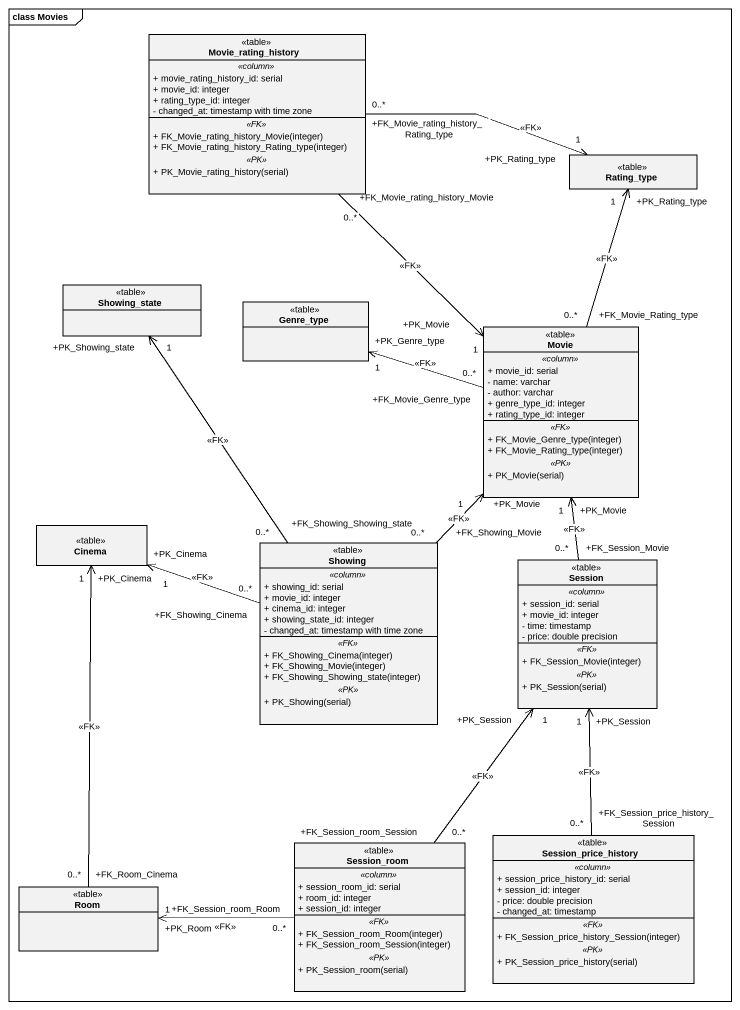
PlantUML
@startuml
mainframe class Movies
hide circle
hide empty members
skinparam classAttributeIconSize 0
class Movie_rating_history <<table>> {
  .. <<column>> ..
  + movie_rating_history_id: serial
  + movie_id: integer
  + rating_type_id: integer
  - changed_at: timestamp with time zone
  .. <<FK>> ..
  + FK_Movie_rating_history_Movie(integer)
  + FK_Movie_rating_history_Rating_type(integer)
  .. <<PK>> ..
  + PK_Movie_rating_history(serial)
}
class Rating_type <<table>>
class Showing_state <<table>>
class Genre_type <<table>>
class Movie <<table>> {
  .. <<column>> ..
  + movie_id: serial
  - name: varchar
  - author: varchar
  + genre_type_id: integer
  + rating_type_id: integer
  .. <<FK>> ..
  + FK_Movie_Genre_type(integer)
  + FK_Movie_Rating_type(integer)
  .. <<PK>> ..
  + PK_Movie(serial)
}
class Cinema <<table>>
class Showing <<table>> {
  .. <<column>> ..
  + showing_id: serial
  + movie_id: integer
  + cinema_id: integer
  + showing_state_id: integer
  - changed_at: timestamp with time zone
  .. <<FK>> ..
  + FK_Showing_Cinema(integer)
  + FK_Showing_Movie(integer)
  + FK_Showing_Showing_state(integer)
  .. <<PK>> ..
  + PK_Showing(serial)
}
class Session <<table>> {
  .. <<column>> ..
  + session_id: serial
  + movie_id: integer
  - time: timestamp
  - price: double precision
  .. <<FK>> ..
  + FK_Session_Movie(integer)
  .. <<PK>> ..
  + PK_Session(serial)
}
class Session_room <<table>> {
  .. <<column>> ..
  + session_room_id: serial
  + room_id: integer
  + session_id: integer
  .. <<FK>> ..
  + FK_Session_room_Room(integer)
  + FK_Session_room_Session(integer)
  .. <<PK>> ..
  + PK_Session_room(serial)
}
class Session_price_history <<table>> {
  .. <<column>> ..
  + session_price_history_id: serial
  + session_id: integer
  - price: double precision
  - changed_at: timestamp
  .. <<FK>> ..
  + FK_Session_price_history_Session(integer)
  .. <<PK>> ..
  + PK_Session_price_history(serial)
}
class Room <<table>>
Movie_rating_history "+FK_Movie_rating_history_Rating_type\n0..*" -right-> "+PK_Rating_type\n1" Rating_type : <<FK>>
Movie_rating_history "+FK_Movie_rating_history_Movie\n0..*" --> "+PK_Movie\n1" Movie : <<FK>>
Movie "+FK_Movie_Rating_type\n0..*" -up-> "+PK_Rating_type\n1" Rating_type : <<FK>>
Movie "+FK_Movie_Genre_type\n0..*" -left-> "+PK_Genre_type\n1" Genre_type : <<FK>>
Showing "+FK_Showing_Showing_state\n0..*" -up-> "+PK_Showing_state\n1" Showing_state : <<FK>>
Showing "+FK_Showing_Movie\n0..*" -up-> "+PK_Movie\n1" Movie : <<FK>>
Showing "+FK_Showing_Cinema\n0..*" -left-> "+PK_Cinema\n1" Cinema : <<FK>>
Session "+FK_Session_Movie\n0..*" -up-> "+PK_Movie\n1" Movie : <<FK>>
Session_room "+FK_Session_room_Session\n0..*" -up-> "+PK_Session\n1" Session : <<FK>>
Session_room "+FK_Session_room_Room\n0..*" -left-> "+PK_Room\n1" Room : <<FK>>
Session_price_history "+FK_Session_price_history_Session\n0..*" -up-> "+PK_Session\n1" Session : <<FK>>
Room "+FK_Room_Cinema\n0..*" -up-> "+PK_Cinema\n1" Cinema : <<FK>>
@enduml
